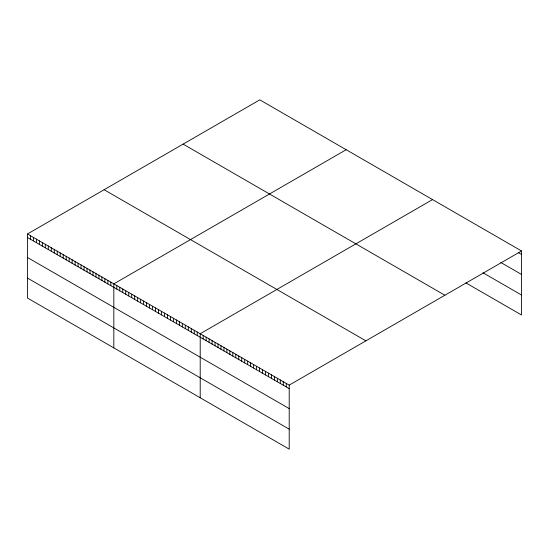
<?xml version="1.0" encoding="UTF-8"?>
<svg xmlns="http://www.w3.org/2000/svg" width="549" height="549" viewBox="0 0 549 549"><rect width="100%" height="100%" fill="white"/><g stroke="black" fill="none" stroke-linecap="round" stroke-linejoin="round"><path stroke-width="0.82" d="M27.45 233.991L289.206 385.117L289.206 449.151L27.45 298.025L27.45 233.991L259.794 99.849L521.55 250.975L521.55 315.009L465.929 282.893M346.172 149.719L113.828 283.86L113.828 347.894M432.55 199.589L200.207 333.73L200.207 397.771M289.206 385.117L521.55 250.975M518.585 252.773L521.55 254.482M500.784 262.47L521.55 274.459M482.983 272.771L521.55 295.033M183.119 144.119L444.875 295.238M104.125 189.728L365.881 340.847M27.45 237.504L289.206 388.623M27.45 257.474L289.206 408.6M27.45 278.055L289.206 429.181M286.242 383.401L286.242 386.915M283.27 381.692L283.27 385.199M280.306 379.977L280.306 383.49M277.341 378.268L277.341 381.775M274.376 376.552L274.376 380.059M271.405 374.837L271.405 378.35M268.44 373.128L268.44 376.635M265.476 371.412L265.476 374.926M262.504 369.703L262.504 373.21M259.54 367.988L259.54 371.501M256.575 366.272L256.575 369.786M253.611 364.563L253.611 368.07M250.639 362.848L250.639 366.361M247.674 361.139L247.674 364.646M244.71 359.423L244.71 362.937M241.738 357.715L241.738 361.221M238.774 355.999L238.774 359.513M235.809 354.283L235.809 357.797M232.845 352.575L232.845 356.081M229.873 350.859L229.873 354.373M226.909 349.15L226.909 352.657M223.944 347.435L223.944 350.948M220.972 345.726L220.972 349.233M218.008 344.01L218.008 347.517M215.043 342.295L215.043 345.808M212.079 340.586L212.079 344.093M209.107 338.87L209.107 342.384M206.143 337.161L206.143 340.668M203.178 335.446L203.178 338.959M197.228 332.015L197.228 335.521M194.25 330.292L194.25 333.806M191.272 328.577L191.272 332.083M188.293 326.854L188.293 330.368M185.315 325.138L185.315 328.645M182.337 323.416L182.337 326.923M179.358 321.693L179.358 325.207M176.38 319.978L176.38 323.485M173.402 318.255L173.402 321.769M170.423 316.54L170.423 320.046M167.445 314.817L167.445 318.331M164.467 313.095L164.467 316.608M161.488 311.379L161.488 314.886M158.51 309.657L158.51 313.17M155.532 307.941L155.532 311.448M152.553 306.218L152.553 309.732M149.575 304.496L149.575 308.01M146.597 302.78L146.597 306.287M143.618 301.058L143.618 304.571M140.64 299.342L140.64 302.849M137.662 297.62L137.662 301.133M134.677 295.897L134.677 299.411M131.698 294.182L131.698 297.688M128.72 292.459L128.72 295.973M125.742 290.744L125.742 294.25M122.763 289.021L122.763 292.535M119.785 287.305L119.785 290.812M116.807 285.583L116.807 289.09M110.85 282.145L110.85 285.652M107.872 280.422L107.872 283.936M104.893 278.707L104.893 282.213M101.915 276.984L101.915 280.498M98.937 275.262L98.937 278.775M95.958 273.546L95.958 277.053M92.98 271.824L92.98 275.337M90.002 270.108L90.002 273.615M87.023 268.386L87.023 271.899M84.045 266.663L84.045 270.177M81.067 264.947L81.067 268.454M78.088 263.225L78.088 266.739M75.11 261.509L75.11 265.016M72.132 259.787L72.132 263.3M69.153 258.064L69.153 261.578M66.175 256.349L66.175 259.855M63.19 254.626L63.19 258.14M60.212 252.911L60.212 256.417M57.233 251.188L57.233 254.702M54.255 249.466L54.255 252.979M51.277 247.75L51.277 251.257M48.298 246.027L48.298 249.541M45.32 244.312L45.32 247.819M42.342 242.589L42.342 246.103M39.363 240.874L39.363 244.38M36.385 239.151L36.385 242.665M33.407 237.429L33.407 240.942M30.428 235.713L30.428 239.22"/></g></svg>
